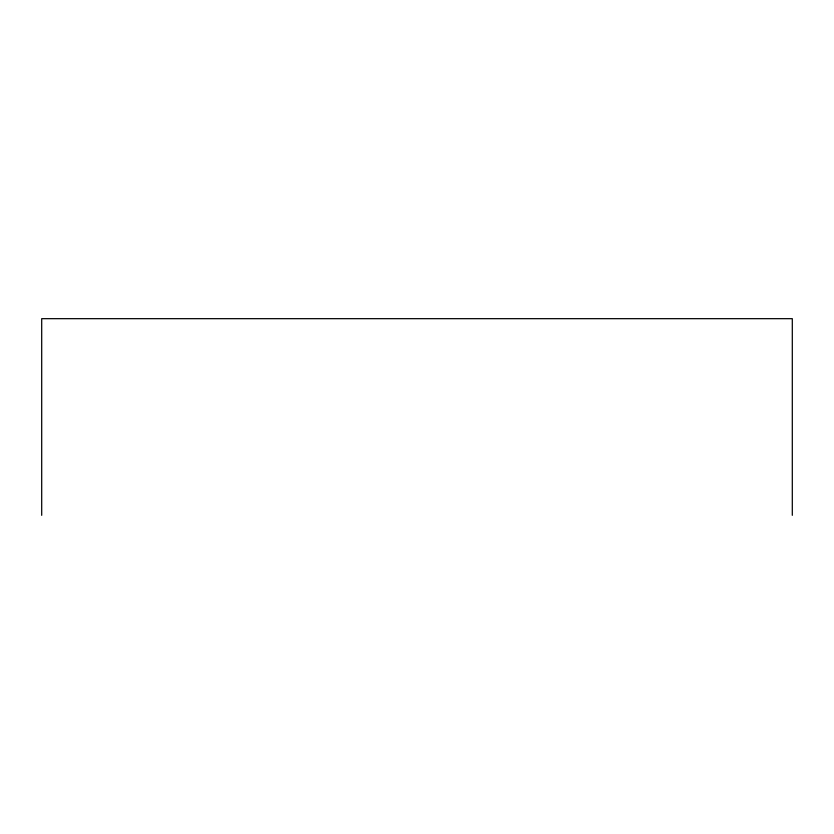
<?xml version="1.0" encoding="UTF-8"?>
<svg xmlns="http://www.w3.org/2000/svg" width="834" height="834" viewBox="0 0 834 834"><rect width="100%" height="100%" fill="white"/><g stroke="black" fill="none" stroke-linecap="round" stroke-linejoin="round"><path stroke-width="1.25" d="M792.3 515.329L792.3 318.671L41.7 318.671L41.7 515.329"/></g></svg>
